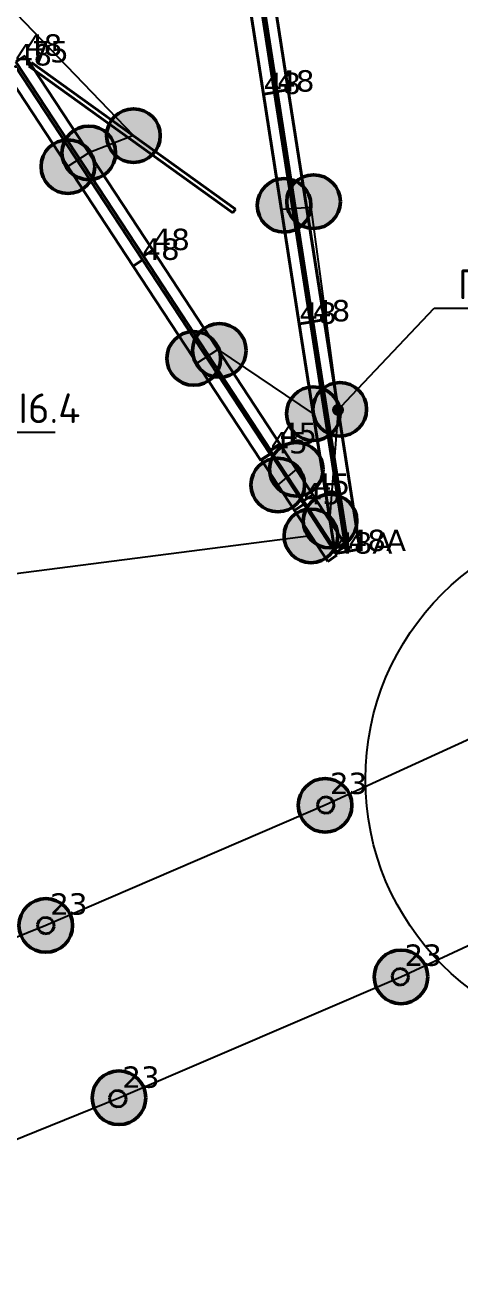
# Model space of a CAD drawing. Header units: millimetres. Extents: x -243740 to 150609, y -473655 to -165121.
# Drawn here: x 41740 to 45401, y -389784 to -379233 of the extents above; entities that cross this region are included whole.
import ezdxf
from ezdxf import colors
from ezdxf.entities.mleader import LeaderData, LeaderLine
from ezdxf.math import Vec2, Vec3

# ---------------------------------------------------------------- set-up
doc = ezdxf.new("R2010")
doc.units = ezdxf.units.MM
doc.linetypes.add('Штрих', pattern=[6.35, 3.175, -3.175])
doc.layers.add('_Гр.ЩД-1C.10.4.I6.4', color=6, linetype='Continuous')
doc.layers.add('Вставка', color=252, linetype='Continuous')
for name, color, linetype, lineweight in [('_освещение_dali', 3, 'Continuous', 50), ('A-ANNO-DIMS', 7, 'Continuous', 9), ('DLX_FL1_LUM 122', 1, 'Continuous', 40), ('DLX_FL1_LUM 222', 5, 'Continuous', 40), ('DLX_LUM 17', 5, 'Continuous', 40), ('DLX_LUM 5', 5, 'Continuous', 40), ('DLX_LUM 7', 5, 'Continuous', 40), ('АР_монолит', 252, 'Continuous', 50)]:
    doc.layers.add(name, color=color, linetype=linetype, lineweight=lineweight)
doc.styles.add('GOST 2.304', font='')
doc.styles.add('ISOCPEUR', font='isocpeur.ttf')
doc.styles.add('TableTextStyle', font='')
doc.styles.get('GOST 2.304').set_extended_font_data('GOST Common')
doc.styles.get('TableTextStyle').set_extended_font_data('VERDANA.TTF')
doc.linetypes.add('Truba', pattern='A,3e-05,[4,MSH_7,S=1,R=0,X=0,Y=0],-3.022072', length=3.022102)
doc.dimstyles.new('М-200', dxfattribs={"dimtxt": 400, "dimasz": 160, "dimexe": 200, "dimexo": 400, "dimgap": 50, "dimtad": 1, "dimdec": 0, "dimzin": 0, "dimdsep": 46, "dimtxsty": 'GOST 2.304', "dimblk": 'ARCHTICK', "dimcen": 180, "dimdle": 200, "dimadec": 0, "dimazin": 0, "dimtfac": 1, "dimtdec": 0, "dimtmove": 1, "dimatfit": 0, "dimfxl": 1, "dimtolj": 1, "dimtzin": 0, "dimarcsym": 0})

# ---------------------------------------------------------------- blocks, each defined once
blk = doc.blocks.new('_ArchTick')
at = {"color": 0, "linetype": 'ByBlock', "const_width": 0.15}
blk.add_lwpolyline([(-0.5, -0.5), (0.5, 0.5)], dxfattribs=at)
blk = doc.blocks.new('*D46')
at = {"layer": 'A-ANNO-DIMS', "color": 0, "lineweight": -2, "transparency": 16777216}
blk.add_arc((-165704, -113309), 107894, 270, 326, dxfattribs=at)
at = {"layer": 'Defpoints', "color": 0, "lineweight": 30, "transparency": 16777216}
for p in [(-165704, -113309), (-165704, -113309), (-75741, -173990), (-131171, -215528), (-165704, -221903)]:
    blk.add_point(p, dxfattribs=at)
at = {"layer": 'A-ANNO-DIMS', "color": 0, "lineweight": -2, "transparency": 16777216, "xscale": 160, "yscale": 160, "zscale": 160}
for p, rotation in [((-76255, -173643), 55.99999895826774), ((-165704, -221203), 179.9999981265246)]:
    blk.add_blockref('_ArchTick', p, dxfattribs=dict(at, rotation=rotation))
at = {"layer": 'A-ANNO-DIMS', "color": 0, "transparency": 16777216, "insert": (-114300, -207822), "char_height": 400, "attachment_point": 5, "rotation": 28.5412, "style": 'GOST 2.304'}
blk.add_mtext('\\A1;56,0%%D', dxfattribs=at)
blk = doc.blocks.new('A$Caabd1818')
at = {"layer": 'DLX_FL1_LUM 122'}
for points in [[(40079, 15773, 0), (40172, 15787, 0)], [(40172, 15787, 0), (40079, 15773, 0)], [(40172, 15787, 0), (40079, 15773, 0)], [(40079, 15773, 0), (40172, 15787, 0)], [(40380, 13838, 0), (40079, 15773, 0)], [(40079, 15773, 0), (40079, 15773, 0)], [(40079, 15773, 0), (40380, 13838, 0)], [(40079, 15773, 0), (40079, 15773, 0)], [(40079, 15773, 0), (40380, 13838, 0)], [(40380, 13838, 0), (40079, 15773, 0)], [(40172, 15787, 0), (40473, 13853, 0)], [(40473, 13853, 0), (40172, 15787, 0)], [(40172, 15787, 0), (40172, 15787, 0)], [(40172, 15787, 0), (40172, 15787, 0)], [(40473, 13853, 0), (40172, 15787, 0)], [(40172, 15787, 0), (40473, 13853, 0)], [(40194, 15794, 0), (40287, 15808, 0)], [(40287, 15808, 0), (40194, 15794, 0)], [(40287, 15808, 0), (40194, 15794, 0)], [(40194, 15794, 0), (40287, 15808, 0)], [(40495, 13859, 0), (40194, 15794, 0)], [(40194, 15794, 0), (40194, 15794, 0)], [(40194, 15794, 0), (40495, 13859, 0)], [(40194, 15794, 0), (40194, 15794, 0)], [(40194, 15794, 0), (40495, 13859, 0)], [(40495, 13859, 0), (40194, 15794, 0)], [(40287, 15808, 0), (40588, 13874, 0)], [(40588, 13874, 0), (40287, 15808, 0)], [(40287, 15808, 0), (40287, 15808, 0)], [(40287, 15808, 0), (40287, 15808, 0)], [(40588, 13874, 0), (40287, 15808, 0)], [(40287, 15808, 0), (40588, 13874, 0)], [(40473, 13853, 0), (40380, 13838, 0)], [(40380, 13838, 0), (40473, 13853, 0)], [(40380, 13838, 0), (40473, 13853, 0)], [(40473, 13853, 0), (40380, 13838, 0)], [(40380, 13838, 0), (40380, 13838, 0)], [(40380, 13838, 0), (40380, 13838, 0)], [(40473, 13853, 0), (40473, 13853, 0)], [(40473, 13853, 0), (40473, 13853, 0)], [(40588, 13874, 0), (40495, 13859, 0)], [(40495, 13859, 0), (40588, 13874, 0)], [(40495, 13859, 0), (40588, 13874, 0)], [(40588, 13874, 0), (40495, 13859, 0)], [(40495, 13859, 0), (40495, 13859, 0)], [(40495, 13859, 0), (40495, 13859, 0)], [(40588, 13874, 0), (40588, 13874, 0)], [(40588, 13874, 0), (40588, 13874, 0)]]:
    blk.add_polyline3d(points, dxfattribs=at)
at = {"layer": 'DLX_FL1_LUM 222'}
for points in [[(39778, 17708, 0), (39477, 19642, 0)], [(39477, 19642, 0), (39778, 17708, 0)], [(39477, 19642, 0), (39778, 17708, 0)], [(39778, 17708, 0), (39477, 19642, 0)], [(39570, 19657, 0), (39871, 17722, 0)], [(39871, 17722, 0), (39570, 19657, 0)], [(39871, 17722, 0), (39570, 19657, 0)], [(39570, 19657, 0), (39871, 17722, 0)], [(39893, 17729, 0), (39592, 19663, 0)], [(39592, 19663, 0), (39893, 17729, 0)], [(39592, 19663, 0), (39893, 17729, 0)], [(39893, 17729, 0), (39592, 19663, 0)], [(39685, 19678, 0), (39986, 17743, 0)], [(39986, 17743, 0), (39685, 19678, 0)], [(39986, 17743, 0), (39685, 19678, 0)], [(39685, 19678, 0), (39986, 17743, 0)], [(37684, 17949, 0), (38758, 16312, 0)], [(38758, 16312, 0), (37684, 17949, 0)], [(38758, 16312, 0), (37684, 17949, 0)], [(37684, 17949, 0), (38758, 16312, 0)], [(37692, 17980, 0), (37771, 18031, 0)], [(37771, 18031, 0), (37692, 17980, 0)], [(37771, 18031, 0), (37692, 17980, 0)], [(37692, 17980, 0), (37771, 18031, 0)], [(38766, 16343, 0), (37692, 17980, 0)], [(37692, 17980, 0), (38766, 16343, 0)], [(37692, 17980, 0), (38766, 16343, 0)], [(38766, 16343, 0), (37692, 17980, 0)], [(37771, 18031, 0), (37771, 18031, 0)], [(37771, 18031, 0), (38845, 16394, 0)], [(38845, 16394, 0), (37771, 18031, 0)], [(37771, 18031, 0), (37771, 18031, 0)], [(38845, 16394, 0), (37771, 18031, 0)], [(37771, 18031, 0), (38845, 16394, 0)], [(38680, 16260, 0), (37606, 17897, 0)], [(37606, 17897, 0), (38680, 16260, 0)], [(37606, 17897, 0), (38680, 16260, 0)], [(38680, 16260, 0), (37606, 17897, 0)], [(39893, 17729, 0), (39986, 17743, 0)], [(39986, 17743, 0), (39893, 17729, 0)], [(39986, 17743, 0), (39893, 17729, 0)], [(39893, 17729, 0), (39986, 17743, 0)], [(39986, 17743, 0), (39893, 17729, 0)], [(39893, 17729, 0), (39986, 17743, 0)], [(39893, 17729, 0), (39986, 17743, 0)], [(39986, 17743, 0), (39893, 17729, 0)], [(40194, 15794, 0), (39893, 17729, 0)], [(39893, 17729, 0), (39893, 17729, 0)], [(39893, 17729, 0), (40194, 15794, 0)], [(39893, 17729, 0), (39893, 17729, 0)], [(39893, 17729, 0), (40194, 15794, 0)], [(40194, 15794, 0), (39893, 17729, 0)], [(39893, 17729, 0), (39893, 17729, 0)], [(39893, 17729, 0), (39893, 17729, 0)], [(39986, 17743, 0), (40287, 15808, 0)], [(40287, 15808, 0), (39986, 17743, 0)], [(39986, 17743, 0), (39986, 17743, 0)], [(39986, 17743, 0), (39986, 17743, 0)], [(40287, 15808, 0), (39986, 17743, 0)], [(39986, 17743, 0), (40287, 15808, 0)], [(39986, 17743, 0), (39986, 17743, 0)], [(39986, 17743, 0), (39986, 17743, 0)], [(39778, 17708, 0), (39871, 17722, 0)], [(39871, 17722, 0), (39778, 17708, 0)], [(39871, 17722, 0), (39778, 17708, 0)], [(39778, 17708, 0), (39871, 17722, 0)], [(39871, 17722, 0), (39778, 17708, 0)], [(39778, 17708, 0), (39871, 17722, 0)], [(39778, 17708, 0), (39871, 17722, 0)], [(39871, 17722, 0), (39778, 17708, 0)], [(40079, 15773, 0), (39778, 17708, 0)], [(39778, 17708, 0), (39778, 17708, 0)], [(39778, 17708, 0), (40079, 15773, 0)], [(39778, 17708, 0), (39778, 17708, 0)], [(39778, 17708, 0), (40079, 15773, 0)], [(40079, 15773, 0), (39778, 17708, 0)], [(39778, 17708, 0), (39778, 17708, 0)], [(39778, 17708, 0), (39778, 17708, 0)], [(39871, 17722, 0), (40172, 15787, 0)], [(40172, 15787, 0), (39871, 17722, 0)], [(39871, 17722, 0), (39871, 17722, 0)], [(39871, 17722, 0), (39871, 17722, 0)], [(40172, 15787, 0), (39871, 17722, 0)], [(39871, 17722, 0), (40172, 15787, 0)], [(39871, 17722, 0), (39871, 17722, 0)], [(39871, 17722, 0), (39871, 17722, 0)], [(38845, 16394, 0), (38766, 16343, 0)], [(38766, 16343, 0), (38845, 16394, 0)], [(38766, 16343, 0), (38845, 16394, 0)], [(38845, 16394, 0), (38766, 16343, 0)], [(38766, 16343, 0), (38845, 16394, 0)], [(38845, 16394, 0), (38766, 16343, 0)], [(38845, 16394, 0), (38766, 16343, 0)], [(38766, 16343, 0), (38845, 16394, 0)], [(38845, 16394, 0), (38845, 16394, 0)], [(38845, 16394, 0), (38845, 16394, 0)], [(38845, 16394, 0), (38845, 16394, 0)], [(38845, 16394, 0), (39919, 14757, 0)], [(39919, 14757, 0), (38845, 16394, 0)], [(38845, 16394, 0), (38845, 16394, 0)], [(39919, 14757, 0), (38845, 16394, 0)], [(38845, 16394, 0), (39919, 14757, 0)], [(38758, 16312, 0), (38680, 16260, 0)], [(38680, 16260, 0), (38758, 16312, 0)], [(38680, 16260, 0), (38758, 16312, 0)], [(38758, 16312, 0), (38680, 16260, 0)], [(38680, 16260, 0), (38758, 16312, 0)], [(38758, 16312, 0), (38680, 16260, 0)], [(38758, 16312, 0), (38680, 16260, 0)], [(38680, 16260, 0), (38758, 16312, 0)], [(38680, 16260, 0), (38680, 16260, 0)], [(38680, 16260, 0), (38680, 16260, 0)], [(39754, 14623, 0), (38680, 16260, 0)], [(38680, 16260, 0), (38680, 16260, 0)], [(38680, 16260, 0), (39754, 14623, 0)], [(38680, 16260, 0), (38680, 16260, 0)], [(38680, 16260, 0), (39754, 14623, 0)], [(39754, 14623, 0), (38680, 16260, 0)], [(38758, 16312, 0), (38758, 16312, 0)], [(38758, 16312, 0), (38758, 16312, 0)], [(38758, 16312, 0), (38758, 16312, 0)], [(38758, 16312, 0), (39833, 14674, 0)], [(39833, 14674, 0), (38758, 16312, 0)], [(38758, 16312, 0), (38758, 16312, 0)], [(39833, 14674, 0), (38758, 16312, 0)], [(38758, 16312, 0), (39833, 14674, 0)], [(38766, 16343, 0), (38766, 16343, 0)], [(38766, 16343, 0), (38766, 16343, 0)], [(39840, 14705, 0), (38766, 16343, 0)], [(38766, 16343, 0), (38766, 16343, 0)], [(38766, 16343, 0), (39840, 14705, 0)], [(38766, 16343, 0), (38766, 16343, 0)], [(38766, 16343, 0), (39840, 14705, 0)], [(39840, 14705, 0), (38766, 16343, 0)], [(40172, 15787, 0), (40079, 15773, 0)], [(40079, 15773, 0), (40172, 15787, 0)], [(40079, 15773, 0), (40172, 15787, 0)], [(40172, 15787, 0), (40079, 15773, 0)], [(40079, 15773, 0), (40079, 15773, 0)], [(40079, 15773, 0), (40079, 15773, 0)], [(40172, 15787, 0), (40172, 15787, 0)], [(40172, 15787, 0), (40172, 15787, 0)], [(40287, 15808, 0), (40194, 15794, 0)], [(40194, 15794, 0), (40287, 15808, 0)], [(40194, 15794, 0), (40287, 15808, 0)], [(40287, 15808, 0), (40194, 15794, 0)], [(40194, 15794, 0), (40194, 15794, 0)], [(40194, 15794, 0), (40194, 15794, 0)], [(40287, 15808, 0), (40287, 15808, 0)], [(40287, 15808, 0), (40287, 15808, 0)], [(39833, 14674, 0), (39754, 14623, 0)], [(39754, 14623, 0), (39833, 14674, 0)], [(39754, 14623, 0), (39833, 14674, 0)], [(39833, 14674, 0), (39754, 14623, 0)], [(39833, 14674, 0), (39833, 14674, 0)], [(39833, 14674, 0), (39833, 14674, 0)], [(39919, 14757, 0), (39840, 14705, 0)], [(39840, 14705, 0), (39919, 14757, 0)], [(39840, 14705, 0), (39919, 14757, 0)], [(39919, 14757, 0), (39840, 14705, 0)], [(39840, 14705, 0), (39840, 14705, 0)], [(39840, 14705, 0), (39840, 14705, 0)], [(39919, 14757, 0), (39919, 14757, 0)], [(39919, 14757, 0), (39919, 14757, 0)], [(39754, 14623, 0), (39754, 14623, 0)], [(39754, 14623, 0), (39754, 14623, 0)]]:
    blk.add_polyline3d(points, dxfattribs=at)
at = {"layer": 'DLX_LUM 17'}
for points in [[(37802, 17944, 0), (37824, 17975, 0)], [(37824, 17975, 0), (37802, 17944, 0)], [(37824, 17975, 0), (37802, 17944, 0)], [(37802, 17944, 0), (37824, 17975, 0)], [(39520, 16709, 0), (37802, 17944, 0)], [(37802, 17944, 0), (37802, 17944, 0)], [(37802, 17944, 0), (39520, 16709, 0)], [(37802, 17944, 0), (37802, 17944, 0)], [(37802, 17944, 0), (39520, 16709, 0)], [(39520, 16709, 0), (37802, 17944, 0)], [(37824, 17975, 0), (37824, 17975, 0)], [(37824, 17975, 0), (39542, 16740, 0)], [(39542, 16740, 0), (37824, 17975, 0)], [(37824, 17975, 0), (37824, 17975, 0)], [(39542, 16740, 0), (37824, 17975, 0)], [(37824, 17975, 0), (39542, 16740, 0)], [(39542, 16740, 0), (39520, 16709, 0)], [(39520, 16709, 0), (39542, 16740, 0)], [(39520, 16709, 0), (39542, 16740, 0)], [(39542, 16740, 0), (39520, 16709, 0)], [(39520, 16709, 0), (39520, 16709, 0)], [(39520, 16709, 0), (39520, 16709, 0)], [(39542, 16740, 0), (39542, 16740, 0)], [(39542, 16740, 0), (39542, 16740, 0)]]:
    blk.add_polyline3d(points, dxfattribs=at)
at = {"layer": 'DLX_LUM 5'}
for points in [[(39758, 14630, 0), (39837, 14682, 0)], [(39837, 14682, 0), (39758, 14630, 0)], [(39837, 14682, 0), (39758, 14630, 0)], [(39758, 14630, 0), (39837, 14682, 0)], [(39835, 14710, 0), (39914, 14762, 0)], [(39914, 14762, 0), (39835, 14710, 0)], [(39914, 14762, 0), (39835, 14710, 0)], [(39835, 14710, 0), (39914, 14762, 0)], [(40115, 14282, 0), (39835, 14710, 0)], [(39835, 14710, 0), (39835, 14710, 0)], [(39835, 14710, 0), (40115, 14282, 0)], [(39835, 14710, 0), (39835, 14710, 0)], [(39835, 14710, 0), (40115, 14282, 0)], [(40115, 14282, 0), (39835, 14710, 0)], [(39837, 14682, 0), (39837, 14682, 0)], [(39837, 14682, 0), (40117, 14253, 0)], [(40117, 14253, 0), (39837, 14682, 0)], [(39837, 14682, 0), (39837, 14682, 0)], [(40117, 14253, 0), (39837, 14682, 0)], [(39837, 14682, 0), (40117, 14253, 0)], [(39914, 14762, 0), (39914, 14762, 0)], [(39914, 14762, 0), (40194, 14333, 0)], [(40194, 14333, 0), (39914, 14762, 0)], [(39914, 14762, 0), (39914, 14762, 0)], [(40194, 14333, 0), (39914, 14762, 0)], [(39914, 14762, 0), (40194, 14333, 0)], [(40038, 14201, 0), (39758, 14630, 0)], [(39758, 14630, 0), (39758, 14630, 0)], [(39758, 14630, 0), (40038, 14201, 0)], [(39758, 14630, 0), (39758, 14630, 0)], [(39758, 14630, 0), (40038, 14201, 0)], [(40038, 14201, 0), (39758, 14630, 0)], [(40117, 14253, 0), (40038, 14201, 0)], [(40038, 14201, 0), (40117, 14253, 0)], [(40038, 14201, 0), (40117, 14253, 0)], [(40117, 14253, 0), (40038, 14201, 0)], [(40038, 14201, 0), (40117, 14253, 0)], [(40117, 14253, 0), (40038, 14201, 0)], [(40117, 14253, 0), (40038, 14201, 0)], [(40038, 14201, 0), (40117, 14253, 0)], [(40194, 14333, 0), (40115, 14282, 0)], [(40115, 14282, 0), (40194, 14333, 0)], [(40115, 14282, 0), (40194, 14333, 0)], [(40194, 14333, 0), (40115, 14282, 0)], [(40115, 14282, 0), (40194, 14333, 0)], [(40194, 14333, 0), (40115, 14282, 0)], [(40194, 14333, 0), (40115, 14282, 0)], [(40115, 14282, 0), (40194, 14333, 0)], [(40115, 14282, 0), (40115, 14282, 0)], [(40115, 14282, 0), (40115, 14282, 0)], [(40395, 13853, 0), (40115, 14282, 0)], [(40115, 14282, 0), (40115, 14282, 0)], [(40115, 14282, 0), (40395, 13853, 0)], [(40115, 14282, 0), (40115, 14282, 0)], [(40115, 14282, 0), (40395, 13853, 0)], [(40395, 13853, 0), (40115, 14282, 0)], [(40117, 14253, 0), (40117, 14253, 0)], [(40117, 14253, 0), (40117, 14253, 0)], [(40117, 14253, 0), (40117, 14253, 0)], [(40117, 14253, 0), (40396, 13824, 0)], [(40396, 13824, 0), (40117, 14253, 0)], [(40117, 14253, 0), (40117, 14253, 0)], [(40396, 13824, 0), (40117, 14253, 0)], [(40117, 14253, 0), (40396, 13824, 0)], [(40194, 14333, 0), (40194, 14333, 0)], [(40194, 14333, 0), (40194, 14333, 0)], [(40194, 14333, 0), (40194, 14333, 0)], [(40194, 14333, 0), (40473, 13904, 0)], [(40473, 13904, 0), (40194, 14333, 0)], [(40194, 14333, 0), (40194, 14333, 0)], [(40473, 13904, 0), (40194, 14333, 0)], [(40194, 14333, 0), (40473, 13904, 0)], [(40038, 14201, 0), (40038, 14201, 0)], [(40038, 14201, 0), (40038, 14201, 0)], [(40318, 13772, 0), (40038, 14201, 0)], [(40038, 14201, 0), (40038, 14201, 0)], [(40038, 14201, 0), (40318, 13772, 0)], [(40038, 14201, 0), (40038, 14201, 0)], [(40038, 14201, 0), (40318, 13772, 0)], [(40318, 13772, 0), (40038, 14201, 0)], [(40396, 13824, 0), (40318, 13772, 0)], [(40318, 13772, 0), (40396, 13824, 0)], [(40318, 13772, 0), (40396, 13824, 0)], [(40396, 13824, 0), (40318, 13772, 0)], [(40473, 13904, 0), (40395, 13853, 0)], [(40395, 13853, 0), (40473, 13904, 0)], [(40395, 13853, 0), (40473, 13904, 0)], [(40473, 13904, 0), (40395, 13853, 0)], [(40395, 13853, 0), (40395, 13853, 0)], [(40395, 13853, 0), (40395, 13853, 0)], [(40396, 13824, 0), (40396, 13824, 0)], [(40396, 13824, 0), (40396, 13824, 0)], [(40473, 13904, 0), (40473, 13904, 0)], [(40473, 13904, 0), (40473, 13904, 0)], [(40318, 13772, 0), (40318, 13772, 0)], [(40318, 13772, 0), (40318, 13772, 0)]]:
    blk.add_polyline3d(points, dxfattribs=at)
at = {"layer": 'DLX_LUM 7'}
for points in [[(40232, 11728, 0), (40245, 11762, 0)], [(40245, 11762, 0), (40232, 11728, 0)], [(40245, 11762, 0), (40232, 11728, 0)], [(40232, 11728, 0), (40245, 11762, 0)], [(40237, 11692, 0), (40232, 11728, 0)], [(40232, 11728, 0), (40232, 11728, 0)], [(40232, 11728, 0), (40237, 11692, 0)], [(40232, 11728, 0), (40232, 11728, 0)], [(40232, 11728, 0), (40237, 11692, 0)], [(40237, 11692, 0), (40232, 11728, 0)], [(40245, 11762, 0), (40274, 11785, 0)], [(40274, 11785, 0), (40245, 11762, 0)], [(40274, 11785, 0), (40245, 11762, 0)], [(40245, 11762, 0), (40274, 11785, 0)], [(40245, 11762, 0), (40245, 11762, 0)], [(40245, 11762, 0), (40245, 11762, 0)], [(40274, 11785, 0), (40309, 11790, 0)], [(40309, 11790, 0), (40274, 11785, 0)], [(40309, 11790, 0), (40274, 11785, 0)], [(40274, 11785, 0), (40309, 11790, 0)], [(40274, 11785, 0), (40274, 11785, 0)], [(40274, 11785, 0), (40274, 11785, 0)], [(40309, 11790, 0), (40309, 11790, 0)], [(40309, 11790, 0), (40343, 11777, 0)], [(40343, 11777, 0), (40309, 11790, 0)], [(40309, 11790, 0), (40309, 11790, 0)], [(40343, 11777, 0), (40309, 11790, 0)], [(40309, 11790, 0), (40343, 11777, 0)], [(40343, 11777, 0), (40343, 11777, 0)], [(40343, 11777, 0), (40366, 11748, 0)], [(40366, 11748, 0), (40343, 11777, 0)], [(40343, 11777, 0), (40343, 11777, 0)], [(40366, 11748, 0), (40343, 11777, 0)], [(40343, 11777, 0), (40366, 11748, 0)], [(40366, 11748, 0), (40366, 11748, 0)], [(40366, 11748, 0), (40371, 11712, 0)], [(40371, 11712, 0), (40366, 11748, 0)], [(40366, 11748, 0), (40366, 11748, 0)], [(40371, 11712, 0), (40366, 11748, 0)], [(40366, 11748, 0), (40371, 11712, 0)], [(40260, 11664, 0), (40237, 11692, 0)], [(40237, 11692, 0), (40237, 11692, 0)], [(40237, 11692, 0), (40260, 11664, 0)], [(40237, 11692, 0), (40237, 11692, 0)], [(40237, 11692, 0), (40260, 11664, 0)], [(40260, 11664, 0), (40237, 11692, 0)], [(40293, 11651, 0), (40260, 11664, 0)], [(40260, 11664, 0), (40260, 11664, 0)], [(40260, 11664, 0), (40293, 11651, 0)], [(40260, 11664, 0), (40260, 11664, 0)], [(40260, 11664, 0), (40293, 11651, 0)], [(40293, 11651, 0), (40260, 11664, 0)], [(40329, 11656, 0), (40293, 11651, 0)], [(40293, 11651, 0), (40329, 11656, 0)], [(40293, 11651, 0), (40329, 11656, 0)], [(40329, 11656, 0), (40293, 11651, 0)], [(40293, 11651, 0), (40293, 11651, 0)], [(40293, 11651, 0), (40293, 11651, 0)], [(40358, 11679, 0), (40329, 11656, 0)], [(40329, 11656, 0), (40358, 11679, 0)], [(40329, 11656, 0), (40358, 11679, 0)], [(40358, 11679, 0), (40329, 11656, 0)], [(40329, 11656, 0), (40329, 11656, 0)], [(40329, 11656, 0), (40329, 11656, 0)], [(40371, 11712, 0), (40358, 11679, 0)], [(40358, 11679, 0), (40371, 11712, 0)], [(40358, 11679, 0), (40371, 11712, 0)], [(40371, 11712, 0), (40358, 11679, 0)], [(40358, 11679, 0), (40358, 11679, 0)], [(40358, 11679, 0), (40358, 11679, 0)], [(40371, 11712, 0), (40371, 11712, 0)], [(40371, 11712, 0), (40371, 11712, 0)], [(37889, 10748, 0), (37918, 10770, 0)], [(37918, 10770, 0), (37889, 10748, 0)], [(37918, 10770, 0), (37889, 10748, 0)], [(37889, 10748, 0), (37918, 10770, 0)], [(37918, 10770, 0), (37954, 10774, 0)], [(37954, 10774, 0), (37918, 10770, 0)], [(37954, 10774, 0), (37918, 10770, 0)], [(37918, 10770, 0), (37954, 10774, 0)], [(37918, 10770, 0), (37918, 10770, 0)], [(37918, 10770, 0), (37918, 10770, 0)], [(37954, 10774, 0), (37954, 10774, 0)], [(37954, 10774, 0), (37987, 10761, 0)], [(37987, 10761, 0), (37954, 10774, 0)], [(37954, 10774, 0), (37954, 10774, 0)], [(37987, 10761, 0), (37954, 10774, 0)], [(37954, 10774, 0), (37987, 10761, 0)], [(37875, 10714, 0), (37889, 10748, 0)], [(37889, 10748, 0), (37875, 10714, 0)], [(37889, 10748, 0), (37875, 10714, 0)], [(37875, 10714, 0), (37889, 10748, 0)], [(37880, 10678, 0), (37875, 10714, 0)], [(37875, 10714, 0), (37875, 10714, 0)], [(37875, 10714, 0), (37880, 10678, 0)], [(37875, 10714, 0), (37875, 10714, 0)], [(37875, 10714, 0), (37880, 10678, 0)], [(37880, 10678, 0), (37875, 10714, 0)], [(37902, 10649, 0), (37880, 10678, 0)], [(37880, 10678, 0), (37880, 10678, 0)], [(37880, 10678, 0), (37902, 10649, 0)], [(37880, 10678, 0), (37880, 10678, 0)], [(37880, 10678, 0), (37902, 10649, 0)], [(37902, 10649, 0), (37880, 10678, 0)], [(37889, 10748, 0), (37889, 10748, 0)], [(37889, 10748, 0), (37889, 10748, 0)], [(38000, 10663, 0), (37972, 10640, 0)], [(37972, 10640, 0), (38000, 10663, 0)], [(37972, 10640, 0), (38000, 10663, 0)], [(38000, 10663, 0), (37972, 10640, 0)], [(37987, 10761, 0), (37987, 10761, 0)], [(37987, 10761, 0), (38009, 10732, 0)], [(38009, 10732, 0), (37987, 10761, 0)], [(37987, 10761, 0), (37987, 10761, 0)], [(38009, 10732, 0), (37987, 10761, 0)], [(37987, 10761, 0), (38009, 10732, 0)], [(38014, 10696, 0), (38000, 10663, 0)], [(38000, 10663, 0), (38014, 10696, 0)], [(38000, 10663, 0), (38014, 10696, 0)], [(38014, 10696, 0), (38000, 10663, 0)], [(38000, 10663, 0), (38000, 10663, 0)], [(38000, 10663, 0), (38000, 10663, 0)], [(38009, 10732, 0), (38009, 10732, 0)], [(38009, 10732, 0), (38014, 10696, 0)], [(38014, 10696, 0), (38009, 10732, 0)], [(38009, 10732, 0), (38009, 10732, 0)], [(38014, 10696, 0), (38009, 10732, 0)], [(38009, 10732, 0), (38014, 10696, 0)], [(38014, 10696, 0), (38014, 10696, 0)], [(38014, 10696, 0), (38014, 10696, 0)], [(37936, 10636, 0), (37902, 10649, 0)], [(37902, 10649, 0), (37902, 10649, 0)], [(37902, 10649, 0), (37936, 10636, 0)], [(37902, 10649, 0), (37902, 10649, 0)], [(37902, 10649, 0), (37936, 10636, 0)], [(37936, 10636, 0), (37902, 10649, 0)], [(37972, 10640, 0), (37936, 10636, 0)], [(37936, 10636, 0), (37972, 10640, 0)], [(37936, 10636, 0), (37972, 10640, 0)], [(37972, 10640, 0), (37936, 10636, 0)], [(37936, 10636, 0), (37936, 10636, 0)], [(37936, 10636, 0), (37936, 10636, 0)], [(37972, 10640, 0), (37972, 10640, 0)], [(37972, 10640, 0), (37972, 10640, 0)], [(40901, 10337, 0), (40937, 10343, 0)], [(40937, 10343, 0), (40901, 10337, 0)], [(40937, 10343, 0), (40901, 10337, 0)], [(40901, 10337, 0), (40937, 10343, 0)], [(40937, 10343, 0), (40937, 10343, 0)], [(40937, 10343, 0), (40971, 10329, 0)], [(40971, 10329, 0), (40937, 10343, 0)], [(40937, 10343, 0), (40937, 10343, 0)], [(40971, 10329, 0), (40937, 10343, 0)], [(40937, 10343, 0), (40971, 10329, 0)], [(40860, 10281, 0), (40873, 10315, 0)], [(40873, 10315, 0), (40860, 10281, 0)], [(40873, 10315, 0), (40860, 10281, 0)], [(40860, 10281, 0), (40873, 10315, 0)], [(40865, 10245, 0), (40860, 10281, 0)], [(40860, 10281, 0), (40860, 10281, 0)], [(40860, 10281, 0), (40865, 10245, 0)], [(40860, 10281, 0), (40860, 10281, 0)], [(40860, 10281, 0), (40865, 10245, 0)], [(40865, 10245, 0), (40860, 10281, 0)], [(40888, 10217, 0), (40865, 10245, 0)], [(40865, 10245, 0), (40865, 10245, 0)], [(40865, 10245, 0), (40888, 10217, 0)], [(40865, 10245, 0), (40865, 10245, 0)], [(40865, 10245, 0), (40888, 10217, 0)], [(40888, 10217, 0), (40865, 10245, 0)], [(40873, 10315, 0), (40901, 10337, 0)], [(40901, 10337, 0), (40873, 10315, 0)], [(40901, 10337, 0), (40873, 10315, 0)], [(40873, 10315, 0), (40901, 10337, 0)], [(40873, 10315, 0), (40873, 10315, 0)], [(40873, 10315, 0), (40873, 10315, 0)], [(40901, 10337, 0), (40901, 10337, 0)], [(40901, 10337, 0), (40901, 10337, 0)], [(40971, 10329, 0), (40971, 10329, 0)], [(40971, 10329, 0), (40993, 10301, 0)], [(40993, 10301, 0), (40971, 10329, 0)], [(40971, 10329, 0), (40971, 10329, 0)], [(40993, 10301, 0), (40971, 10329, 0)], [(40971, 10329, 0), (40993, 10301, 0)], [(40999, 10265, 0), (40985, 10232, 0)], [(40985, 10232, 0), (40999, 10265, 0)], [(40985, 10232, 0), (40999, 10265, 0)], [(40999, 10265, 0), (40985, 10232, 0)], [(40993, 10301, 0), (40993, 10301, 0)], [(40993, 10301, 0), (40999, 10265, 0)], [(40999, 10265, 0), (40993, 10301, 0)], [(40993, 10301, 0), (40993, 10301, 0)], [(40999, 10265, 0), (40993, 10301, 0)], [(40993, 10301, 0), (40999, 10265, 0)], [(40999, 10265, 0), (40999, 10265, 0)], [(40999, 10265, 0), (40999, 10265, 0)], [(40921, 10204, 0), (40888, 10217, 0)], [(40888, 10217, 0), (40888, 10217, 0)], [(40888, 10217, 0), (40921, 10204, 0)], [(40888, 10217, 0), (40888, 10217, 0)], [(40888, 10217, 0), (40921, 10204, 0)], [(40921, 10204, 0), (40888, 10217, 0)], [(40957, 10209, 0), (40921, 10204, 0)], [(40921, 10204, 0), (40957, 10209, 0)], [(40921, 10204, 0), (40957, 10209, 0)], [(40957, 10209, 0), (40921, 10204, 0)], [(40921, 10204, 0), (40921, 10204, 0)], [(40921, 10204, 0), (40921, 10204, 0)], [(40985, 10232, 0), (40957, 10209, 0)], [(40957, 10209, 0), (40985, 10232, 0)], [(40957, 10209, 0), (40985, 10232, 0)], [(40985, 10232, 0), (40957, 10209, 0)], [(40957, 10209, 0), (40957, 10209, 0)], [(40957, 10209, 0), (40957, 10209, 0)], [(40985, 10232, 0), (40985, 10232, 0)], [(40985, 10232, 0), (40985, 10232, 0)], [(38482, 9256, 0), (38496, 9290, 0)], [(38496, 9290, 0), (38482, 9256, 0)], [(38496, 9290, 0), (38482, 9256, 0)], [(38482, 9256, 0), (38496, 9290, 0)], [(38496, 9290, 0), (38524, 9312, 0)], [(38524, 9312, 0), (38496, 9290, 0)], [(38524, 9312, 0), (38496, 9290, 0)], [(38496, 9290, 0), (38524, 9312, 0)], [(38496, 9290, 0), (38496, 9290, 0)], [(38496, 9290, 0), (38496, 9290, 0)], [(38524, 9312, 0), (38560, 9316, 0)], [(38560, 9316, 0), (38524, 9312, 0)], [(38560, 9316, 0), (38524, 9312, 0)], [(38524, 9312, 0), (38560, 9316, 0)], [(38524, 9312, 0), (38524, 9312, 0)], [(38524, 9312, 0), (38524, 9312, 0)], [(38560, 9316, 0), (38560, 9316, 0)], [(38560, 9316, 0), (38594, 9303, 0)], [(38594, 9303, 0), (38560, 9316, 0)], [(38560, 9316, 0), (38560, 9316, 0)], [(38594, 9303, 0), (38560, 9316, 0)], [(38560, 9316, 0), (38594, 9303, 0)], [(38594, 9303, 0), (38594, 9303, 0)], [(38594, 9303, 0), (38616, 9274, 0)], [(38616, 9274, 0), (38594, 9303, 0)], [(38594, 9303, 0), (38594, 9303, 0)], [(38616, 9274, 0), (38594, 9303, 0)], [(38594, 9303, 0), (38616, 9274, 0)], [(38487, 9220, 0), (38482, 9256, 0)], [(38482, 9256, 0), (38482, 9256, 0)], [(38482, 9256, 0), (38487, 9220, 0)], [(38482, 9256, 0), (38482, 9256, 0)], [(38482, 9256, 0), (38487, 9220, 0)], [(38487, 9220, 0), (38482, 9256, 0)], [(38509, 9191, 0), (38487, 9220, 0)], [(38487, 9220, 0), (38487, 9220, 0)], [(38487, 9220, 0), (38509, 9191, 0)], [(38487, 9220, 0), (38487, 9220, 0)], [(38487, 9220, 0), (38509, 9191, 0)], [(38509, 9191, 0), (38487, 9220, 0)], [(38542, 9178, 0), (38509, 9191, 0)], [(38509, 9191, 0), (38509, 9191, 0)], [(38509, 9191, 0), (38542, 9178, 0)], [(38509, 9191, 0), (38509, 9191, 0)], [(38509, 9191, 0), (38542, 9178, 0)], [(38542, 9178, 0), (38509, 9191, 0)], [(38578, 9182, 0), (38542, 9178, 0)], [(38542, 9178, 0), (38578, 9182, 0)], [(38542, 9178, 0), (38578, 9182, 0)], [(38578, 9182, 0), (38542, 9178, 0)], [(38607, 9205, 0), (38578, 9182, 0)], [(38578, 9182, 0), (38607, 9205, 0)], [(38578, 9182, 0), (38607, 9205, 0)], [(38607, 9205, 0), (38578, 9182, 0)], [(38578, 9182, 0), (38578, 9182, 0)], [(38578, 9182, 0), (38578, 9182, 0)], [(38621, 9238, 0), (38607, 9205, 0)], [(38607, 9205, 0), (38621, 9238, 0)], [(38607, 9205, 0), (38621, 9238, 0)], [(38621, 9238, 0), (38607, 9205, 0)], [(38607, 9205, 0), (38607, 9205, 0)], [(38607, 9205, 0), (38607, 9205, 0)], [(38616, 9274, 0), (38616, 9274, 0)], [(38616, 9274, 0), (38621, 9238, 0)], [(38621, 9238, 0), (38616, 9274, 0)], [(38616, 9274, 0), (38616, 9274, 0)], [(38621, 9238, 0), (38616, 9274, 0)], [(38616, 9274, 0), (38621, 9238, 0)], [(38621, 9238, 0), (38621, 9238, 0)], [(38621, 9238, 0), (38621, 9238, 0)], [(38542, 9178, 0), (38542, 9178, 0)], [(38542, 9178, 0), (38542, 9178, 0)]]:
    blk.add_polyline3d(points, dxfattribs=at)
blk = doc.blocks.new('A$Cab2378fa')
at = {"lineweight": 25, "true_color": 0xfff5f5}
h = blk.add_hatch(color=7, dxfattribs=at)
h.dxf.hatch_style = 1
h.paths.add_polyline_path([(0, 0), (-142, -170, 0.174923), (3, -222, 0.197808), (162, -157)])
h.paths.add_polyline_path([(-163, 158), (0, 0), (148, 178, 0.175398), (3, 230, 0.209014)])
at = {"lineweight": 25}
h = blk.add_hatch(color=0, dxfattribs=at)
h.paths.add_polyline_path([(162, -157, 0.442338), (148, 178), (0, 0)])
h.paths.add_polyline_path([(-142, -170), (0, 0), (-163, 158, 0.430096)])
blk.add_circle((3, 4), 226)
blk = doc.blocks.new('_Dot')
at = {"color": 0, "linetype": 'ByBlock', "lineweight": -2}
blk.add_line((-0.5, 0), (-1, 0), dxfattribs=at)
at = {"color": 0, "linetype": 'ByBlock', "const_width": 0.5}
blk.add_lwpolyline([(-0.25, 0, 1), (0.25, 0, 1)], format="xyb", close=True, dxfattribs=at)
blk = doc.blocks.new('Оси200')
at = {"layer": 'A-ANNO-DIMS'}
dim = blk.add_angular_dim_2l(base=(-131171, -215527.9), line1=((-165703.8, -113309.3), (-75741.3, -173989.8)), line2=((-165703.8, -113309.3), (-165703.8, -221903.3)), text='56,0%%D', dimstyle='М-200', override={"dimadec": 2, "dimtmove": 2}, dxfattribs=at)
dim.commit()
dim.dimension.update_dxf_attribs({"geometry": '*D46', "text_midpoint": (-114299.5, -207822), "dimtype": 130})
blk = doc.blocks.new('A$C010e0e93')
at = {"layer": 'A-ANNO-DIMS'}
blk.add_blockref('Оси200', (404603.7, 213803.6), dxfattribs=at)

msp = doc.modelspace()

# ---------------------------------------------------------------- block references
at = {"layer": '_освещение_dali', "color": 1, "ltscale": 100}
for p in [(44164, -382510), (44387, -382473)]:
    msp.add_blockref('A$Cab2378fa', p, dxfattribs=at)

# ---------------------------------------------------------------- next in the draw order: block references
at = {"layer": 'Вставка', "linetype": 'Truba', "lineweight": 30, "ltscale": 100}
msp.add_blockref('A$C010e0e93', (-234640, -397437), dxfattribs=at)

# ---------------------------------------------------------------- next in the draw order: linework, layer by layer
at = {"layer": '_Гр.ЩД-1C.10.4.I6.4', "ltscale": 100}
for points in [[(40123, -389241), (42531, -388267), (44905, -387249), (47265, -386151), (49561, -385024), (51830, -383843), (54064, -382580), (56302, -381269), (58493, -379899), (60638, -378473), (62775, -376990), (61854, -375710), (59762, -377170), (57630, -378572), (55465, -379929), (53281, -381227), (51062, -382439), (48829, -383625), (46578, -384743), (44266, -385804), (41915, -386816), (39555, -387767)], [(41171, -378622), (42653, -380164), (42277, -380309), (42101, -380425), (43187, -382080), (43363, -381964), (44167, -382506), (43899, -380782), (44146, -380766), (44375, -382474), (44303, -383403), (44024, -382974), (43868, -383106), (44147, -383535), (39068, -384189)]]:
    msp.add_lwpolyline(points, dxfattribs=at)
at = {"layer": 'Defpoints', "color": 3, "ltscale": 100}
msp.add_circle((46814, -385585), 2209, dxfattribs=at)

# ---------------------------------------------------------------- next in the draw order: block references
at = {"layer": '_освещение_dali', "color": 5, "ltscale": 100}
for p in [(42650, -380168), (42274, -380313), (42098, -380429), (44166, -380724), (43918, -380755), (43373, -381977), (43157, -382044), (44021, -382978), (43865, -383110), (44305, -383414), (44144, -383539), (44263, -385808), (41912, -386820), (44902, -387253), (42528, -388271)]:
    msp.add_blockref('A$Cab2378fa', p, dxfattribs=at)
at = {"layer": 'Defpoints', "linetype": 'Truba', "ltscale": 100}
msp.add_blockref('A$Caabd1818', (3970, -397522), dxfattribs=at)

# ---------------------------------------------------------------- next in the draw order: texts
at = {"layer": '_освещение_dali', "color": 53, "true_color": 0xf7db49, "style": 'TableTextStyle'}
for s, p in [('48', (41740, -379491)), ('48', (41654, -379573)), ('75', (41794, -379547)), ('48', (42814, -381128)), ('48', (42728, -381210)), ('48', (44164, -381728)), ('48', (44049, -381749)), ('45', (43884, -382760)), ('45', (43807, -382840)), ('45', (44163, -383189)), ('45', (44086, -383269)), ('48А', (44350, -383684)), ('48А', (44465, -383663)), ('23', (44307, -385709)), ('23', (41952, -386725)), ('23', (44935, -387156)), ('23', (42559, -388183))]:
    msp.add_text(s, height=180, dxfattribs=at).set_placement(p)
at = {"layer": '_освещение_dali', "color": 53, "true_color": 0xd9de3f, "style": 'TableTextStyle'}
for p in [(43748, -379814), (43863, -379793)]:
    msp.add_text('48', height=180, dxfattribs=at).set_placement(p)

# ---------------------------------------------------------------- next in the draw order: leaders
at = {"layer": '_Гр.ЩД-1C.10.4.I6.4', "ltscale": 100}
ml = msp.add_multileader_mtext('Standard', dxfattribs=at)
ml.set_content('Гр.ЩД-1C.10.4.I6.4', color=256, style='ISOCPEUR')
ml.set_leader_properties()
ml.set_arrow_properties(name='DOT')
ml.build(insert=Vec2(0, 0))
ml.multileader.update_dxf_attribs({"has_dogleg": 0, "text_left_attachment_type": 6, "text_right_attachment_type": 6, "arrow_head_size": 100})
ctx = ml.context
ctx.base_point, ctx.char_height, ctx.arrow_head_size, ctx.landing_gap_size, ctx.plane_origin = Vec3(45184, -381616), 250, 100, 200, Vec3(128935, -253835)
ctx.left_attachment, ctx.right_attachment = 6, 6
notes = []
notes.append((ctx, [(0, (1, 1, 0), (45176, -381616), (1, 0), 8, [(1, [(44375, -382474)], 0, [])])]))
ctx.mtext.insert, ctx.mtext.width, ctx.mtext.flow_direction = Vec3(45384, -381291), 2425, 5
ml = msp.add_multileader_mtext('Standard', dxfattribs=at)
ml.set_content('Гр.ЩД-1C.10.4.I6.4', color=256, style='ISOCPEUR')
ml.set_leader_properties()
ml.set_arrow_properties(name='DOT')
ml.build(insert=Vec2(0, 0))
ml.multileader.update_dxf_attribs({"has_dogleg": 0, "text_left_attachment_type": 6, "text_right_attachment_type": 6, "arrow_head_size": 100})
ctx = ml.context
ctx.base_point, ctx.char_height, ctx.arrow_head_size, ctx.landing_gap_size, ctx.plane_origin = Vec3(39345, -382660), 250, 100, 200, Vec3(122601, -254523)
ctx.left_attachment, ctx.right_attachment = 6, 6
notes.append((ctx, [(0, (1, 1, 0), (39337, -382660), (1, 0), 8, [(1, [(39068, -384189)], 0, [])])]))
ctx.mtext.insert, ctx.mtext.width, ctx.mtext.flow_direction = Vec3(39545, -382335), 2425, 5
for ctx, leaders in notes:
    for number, flags, end, landing, length, lines in leaders:
        leader = LeaderData()
        leader.index, (leader.has_last_leader_line, leader.has_dogleg_vector, leader.attachment_direction) = number, flags
        leader.last_leader_point, leader.dogleg_vector, leader.dogleg_length = Vec3(end), Vec3(landing), length
        for number, points, colour, breaks in lines:
            line = LeaderLine()
            line.index, line.vertices, line.color, line.breaks = number, Vec3.list(points), colors.encode_raw_color(colour), breaks
            leader.lines.append(line)
        ctx.leaders.append(leader)

doc.saveas('drawing.dxf')
